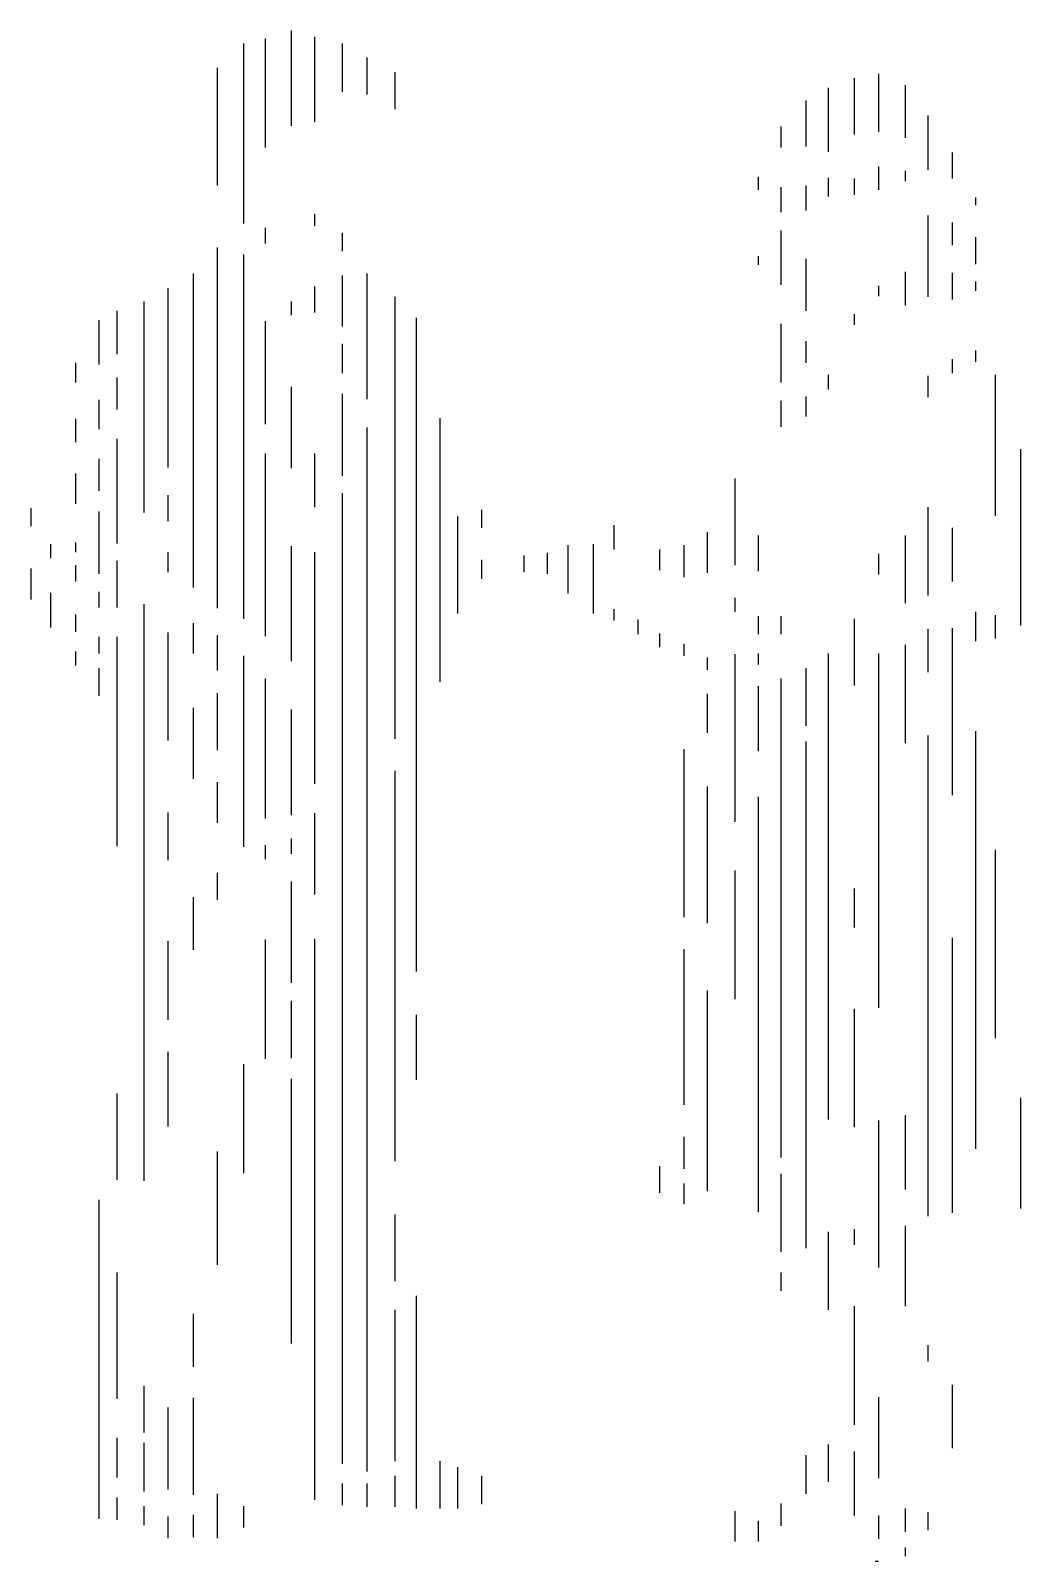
# Model space of a CAD drawing. Extents: x 81941 to 82936, y 15140 to 16679.
import ezdxf

# ---------------------------------------------------------------- set-up
doc = ezdxf.new("R2010")
doc.units = 0
doc.header["$LTSCALE"] = 1270
doc.header["$MEASUREMENT"] = 0
doc.layers.get('0').update_dxf_attribs({"linetype": 'CONTINUOUS'})

msp = doc.modelspace()

# ---------------------------------------------------------------- linework, layer by layer
at = {"linetype": 'CONTINUOUS'}
for p, q in [((82203, 16679.4), (82203, 16583.7)), ((82155.2, 16666.4), (82155.2, 16485.4)), ((82176.9, 16671.6), (82176.9, 16562)), ((82226.5, 16673.3), (82226.5, 16587.2)), ((82254.4, 16666.4), (82254.4, 16617.7)), ((82279.6, 16615.1), (82279.6, 16652.5)), ((82129.1, 16523.7), (82129.1, 16642)), ((82307.4, 16637.7), (82307.4, 16600.3)), ((82769.4, 16631.6), (82769.4, 16575)), ((82793.8, 16635.9), (82793.8, 16577.6)), ((82743.3, 16622), (82743.3, 16557.6)), ((82820.7, 16624.6), (82820.7, 16571.6)), ((82720.7, 16609), (82720.7, 16562.9)), ((82843.3, 16594.2), (82843.3, 16539.4)), ((82695.4, 16582.9), (82695.4, 16562)), ((82867.7, 16556.8), (82867.7, 16530.7)), ((82793.8, 16542.8), (82793.8, 16519.4)), ((82672.8, 16532.4), (82672.8, 16519.4)), ((82720.7, 16523.7), (82720.7, 16498.5)), ((82743.3, 16531.5), (82743.3, 16512.4)), ((82769.4, 16530.7), (82769.4, 16514.1)), ((82820.7, 16538.5), (82820.7, 16528.1)), ((82695.4, 16522), (82695.4, 16496.7)), ((82891.2, 16511.5), (82891.2, 16503.7)), ((82226.5, 16495), (82226.5, 16482.8)), ((82843.3, 16493.3), (82843.3, 16411.5)), ((82176.9, 16481.1), (82176.9, 16465.4)), ((82695.4, 16478.5), (82695.4, 16423.7)), ((82867.7, 16486.3), (82867.7, 16463.7)), ((82254.4, 16475.9), (82254.4, 16457.6)), ((82891.2, 16471.5), (82891.2, 16444.5)), ((82129.1, 16098.3), (82129.1, 16461.1)), ((82155.2, 16454.1), (82155.2, 16087.8)), ((82672.8, 16452.4), (82672.8, 16443.7)), ((82720.7, 16449.8), (82720.7, 16397.6)), ((82104.7, 16435), (82104.7, 16119.2)), ((82254.4, 16433.2), (82254.4, 16381.9)), ((82279.6, 16308.8), (82279.6, 16435)), ((82820.7, 16436.7), (82820.7, 16402.8)), ((82867.7, 16435.8), (82867.7, 16408.9)), ((82079.5, 16240.1), (82079.5, 16420.2)), ((82226.5, 16421.9), (82226.5, 16395.8)), ((82793.8, 16422.8), (82793.8, 16412.3)), ((82891.2, 16427.1), (82891.2, 16417.6)), ((82055.1, 16407.1), (82055.1, 16194.8)), ((82203, 16407.1), (82203, 16393.2)), ((82307.4, 16411.5), (82307.4, 15966.9)), ((82009.9, 16388), (82009.9, 16343.6)), ((82028.2, 16354.1), (82028.2, 16397.6)), ((82176.9, 16387.1), (82176.9, 16283.6)), ((82329.2, 15732.9), (82329.2, 16390.6)), ((82769.4, 16394.1), (82769.4, 16383.6)), ((82695.4, 16384.5), (82695.4, 16325.3)), ((82254.4, 16364.5), (82254.4, 16334.9)), ((82720.7, 16367.1), (82720.7, 16345.4)), ((82891.2, 16357.5), (82891.2, 16346.2)), ((81986.4, 16345.4), (81986.4, 16325.3)), ((82867.7, 16348.8), (82867.7, 16334.9)), ((82028.2, 16298.4), (82028.2, 16330.6)), ((82743.3, 16333.2), (82743.3, 16318.4)), ((82843.3, 16332.3), (82843.3, 16310.6)), ((82911.2, 16333.2), (82911.2, 16191.4)), ((82009.9, 16307.9), (82009.9, 16278.4)), ((82203, 16321), (82203, 16239.2)), ((82254.4, 16314), (82254.4, 16231.4)), ((82720.7, 16311.4), (82720.7, 16291.4)), ((82695.4, 16307.1), (82695.4, 16281)), ((81986.4, 16288.8), (81986.4, 16265.3)), ((82279.6, 15230), (82279.6, 16280.1)), ((82352.7, 16289.7), (82352.7, 16024.3)), ((82028.2, 16163.5), (82028.2, 16268.8)), ((82009.9, 16248.8), (82009.9, 16216.6)), ((82176.9, 16254), (82176.9, 16070.4)), ((82226.5, 16254), (82226.5, 16200.1)), ((82936.4, 16258.4), (82936.4, 16080.9)), ((81986.4, 16234), (81986.4, 16203.5)), ((82649.3, 16228.8), (82649.3, 16141.8)), ((82079.5, 16186.1), (82079.5, 16212.2)), ((82254.4, 16214), (82254.4, 15237.8)), ((82843.3, 16200.1), (82843.3, 16111.3)), ((81941.2, 16199.2), (81941.2, 16180.9)), ((82009.9, 16195.7), (82009.9, 16133.1)), ((82370.9, 16093.1), (82370.9, 16190.5)), ((82394.4, 16197.5), (82394.4, 16179.2)), ((82527.5, 16181.8), (82527.5, 16157.4)), ((82621.5, 16174.8), (82621.5, 16133.9)), ((82672.8, 16171.4), (82672.8, 16135.7)), ((82820.7, 16171.4), (82820.7, 16103.5)), ((82867.7, 16179.2), (82867.7, 16125.2)), ((81961.2, 16162.7), (81961.2, 16148.7)), ((81986.4, 16164.4), (81986.4, 16154.8)), ((82079.5, 16134.8), (82079.5, 16154.8)), ((82203, 16160.9), (82203, 16045.2)), ((82226.5, 16154.8), (82226.5, 15921.7)), ((82460.5, 16154), (82460.5, 16133.1)), ((82481.4, 16161.8), (82481.4, 16113.1)), ((82506.7, 16162.7), (82506.7, 16093.1)), ((82573.6, 16157.4), (82573.6, 16136.6)), ((82598, 16161.8), (82598, 16129.6)), ((81941.2, 16138.3), (81941.2, 16107)), ((81986.4, 16141.8), (81986.4, 16125.2)), ((82028.2, 16099.1), (82028.2, 16146.1)), ((82394.4, 16147), (82394.4, 16127.9)), ((82437.1, 16151.3), (82437.1, 16134.8)), ((82793.8, 16153.1), (82793.8, 16132.2)), ((81961.2, 16113.9), (81961.2, 16079.1)), ((82009.9, 16114.8), (82009.9, 16099.1)), ((82649.3, 16108.7), (82649.3, 16094.8)), ((81986.4, 16092.2), (81986.4, 16074.8)), ((82055.1, 16102.6), (82055.1, 15522.3)), ((82527.5, 16097.4), (82527.5, 16086.1)), ((82891.2, 16094.8), (82891.2, 16065.2)), ((82104.7, 16083.5), (82104.7, 16053)), ((82551.9, 16087), (82551.9, 16072.2)), ((82672.8, 16090.4), (82672.8, 16072.2)), ((82695.4, 16090.4), (82695.4, 16072.2)), ((82769.4, 16087.8), (82769.4, 16020.8)), ((82843.3, 16077.4), (82843.3, 16033.9)), ((82867.7, 16078.3), (82867.7, 15910.4)), ((82911.2, 16091.3), (82911.2, 16067.8)), ((82009.9, 16069.6), (82009.9, 16053)), ((82028.2, 15859), (82028.2, 16069.6)), ((82079.5, 15965.2), (82079.5, 16073.9)), ((82129.1, 16035.6), (82129.1, 16071.3)), ((82573.6, 16073), (82573.6, 16059.1)), ((82598, 16062.6), (82598, 16050.4)), ((82820.7, 16061.7), (82820.7, 15962.6)), ((81986.4, 16054.8), (81986.4, 16040.9)), ((82155.2, 16050.4), (82155.2, 15858.2)), ((82621.5, 16048.7), (82621.5, 16036.5)), ((82649.3, 16052.2), (82649.3, 15883.4)), ((82672.8, 16053), (82672.8, 16041.7)), ((82743.3, 16053), (82743.3, 15584.1)), ((82793.8, 16053), (82793.8, 15696.3)), ((82009.9, 16038.2), (82009.9, 16010.4)), ((82720.7, 16038.2), (82720.7, 15980)), ((82176.9, 16027.8), (82176.9, 15886.9)), ((82672.8, 16020), (82672.8, 15954.7)), ((82695.4, 16027.8), (82695.4, 15545.8)), ((82129.1, 15955.6), (82129.1, 16013)), ((82621.5, 16012.1), (82621.5, 15973)), ((82104.7, 15998.2), (82104.7, 15926.9)), ((82203, 15996.5), (82203, 15890.3)), ((82843.3, 15970.4), (82843.3, 15486.7)), ((82891.2, 15974.7), (82891.2, 15554.5)), ((82598, 15956.5), (82598, 15787.7)), ((82720.7, 15964.3), (82720.7, 15454.5)), ((82129.1, 15882.5), (82129.1, 15923.4)), ((82307.4, 15934.7), (82307.4, 15542.3)), ((82621.5, 15919.1), (82621.5, 15781.6)), ((82672.8, 15908.6), (82672.8, 15491)), ((82079.5, 15845.1), (82079.5, 15893)), ((82226.5, 15892.1), (82226.5, 15810.3)), ((82203, 15866.9), (82203, 15851.2)), ((82176.9, 15859.9), (82176.9, 15846)), ((82911.2, 15855.5), (82911.2, 15665.9)), ((82129.1, 15805.1), (82129.1, 15832.1)), ((82649.3, 15834.7), (82649.3, 15705)), ((82203, 15823.4), (82203, 15721.6)), ((82769.4, 15816.4), (82769.4, 15777.2)), ((82104.7, 15807.7), (82104.7, 15754.6)), ((82079.5, 15684.2), (82079.5, 15763.3)), ((82176.9, 15765.1), (82176.9, 15645)), ((82226.5, 15765.9), (82226.5, 15201.3)), ((82598, 15755.5), (82598, 15598.9)), ((82867.7, 15766.8), (82867.7, 15490.1)), ((82621.5, 15713.7), (82621.5, 15511.9)), ((82203, 15703.3), (82203, 15645.9)), ((82769.4, 15695.5), (82769.4, 15576.3)), ((82329.2, 15624.1), (82329.2, 15689.4)), ((82079.5, 15577.1), (82079.5, 15652)), ((82155.2, 15639.8), (82155.2, 15530.2)), ((82203, 15625), (82203, 15358.8)), ((82028.2, 15523.2), (82028.2, 15610.2)), ((82936.4, 15605.9), (82936.4, 15494.5)), ((82820.7, 15588.5), (82820.7, 15513.6)), ((82793.8, 15583.2), (82793.8, 15435.3)), ((82598, 15566.7), (82598, 15534.5)), ((82129.1, 15437.9), (82129.1, 15551.9)), ((82573.6, 15537.1), (82573.6, 15510.2)), ((82695.4, 15529.3), (82695.4, 15451)), ((82598, 15519.7), (82598, 15498.8)), ((82009.9, 15503.2), (82009.9, 15182.2)), ((82307.4, 15488.4), (82307.4, 15421.4)), ((82820.7, 15477.1), (82820.7, 15396.2)), ((82743.3, 15471), (82743.3, 15392.7)), ((82769.4, 15473.6), (82769.4, 15458)), ((82028.2, 15303.1), (82028.2, 15430.1)), ((82695.4, 15430.1), (82695.4, 15411.8)), ((82329.2, 15192.6), (82329.2, 15406.6)), ((82104.7, 15388.4), (82104.7, 15335.3)), ((82307.4, 15392.7), (82307.4, 15240.5)), ((82769.4, 15396.2), (82769.4, 15277)), ((82843.3, 15357), (82843.3, 15340.5)), ((82055.1, 15316.1), (82055.1, 15269.2)), ((82867.7, 15317), (82867.7, 15253.5)), ((82079.5, 15211.7), (82079.5, 15294.4)), ((82104.7, 15304), (82104.7, 15206.5)), ((82793.8, 15304.8), (82793.8, 15223.1)), ((82028.2, 15223.9), (82028.2, 15263.9)), ((82055.1, 15258.7), (82055.1, 15210)), ((82720.7, 15246.5), (82720.7, 15207.4)), ((82743.3, 15257), (82743.3, 15219.6)), ((82769.4, 15250), (82769.4, 15185.6)), ((82352.7, 15240.5), (82352.7, 15192.6)), ((82370.9, 15192.6), (82370.9, 15234.4)), ((82254.4, 15217.8), (82254.4, 15196.1)), ((82279.6, 15194.3), (82279.6, 15217.8)), ((82307.4, 15225.7), (82307.4, 15194.3)), ((82394.4, 15225.7), (82394.4, 15197)), ((82028.2, 15181.3), (82028.2, 15203.9)), ((82129.1, 15163), (82129.1, 15207.4)), ((82055.1, 15195.2), (82055.1, 15176.1)), ((82079.5, 15163), (82079.5, 15184.8)), ((82104.7, 15186.5), (82104.7, 15163.9)), ((82155.2, 15195.2), (82155.2, 15173.5)), ((82649.3, 15190), (82649.3, 15159.5)), ((82695.4, 15197.8), (82695.4, 15175.2)), ((82793.8, 15185.6), (82793.8, 15162.2)), ((82820.7, 15192.6), (82820.7, 15169.1)), ((82843.3, 15189.1), (82843.3, 15170.9)), ((82672.8, 15180.4), (82672.8, 15159.5)), ((82820.7, 15153.5), (82820.7, 15144.8)), ((82793.8, 15139.5), (82790.3, 15139.5))]:
    msp.add_line(p, q, dxfattribs=at)

doc.saveas('drawing.dxf')
